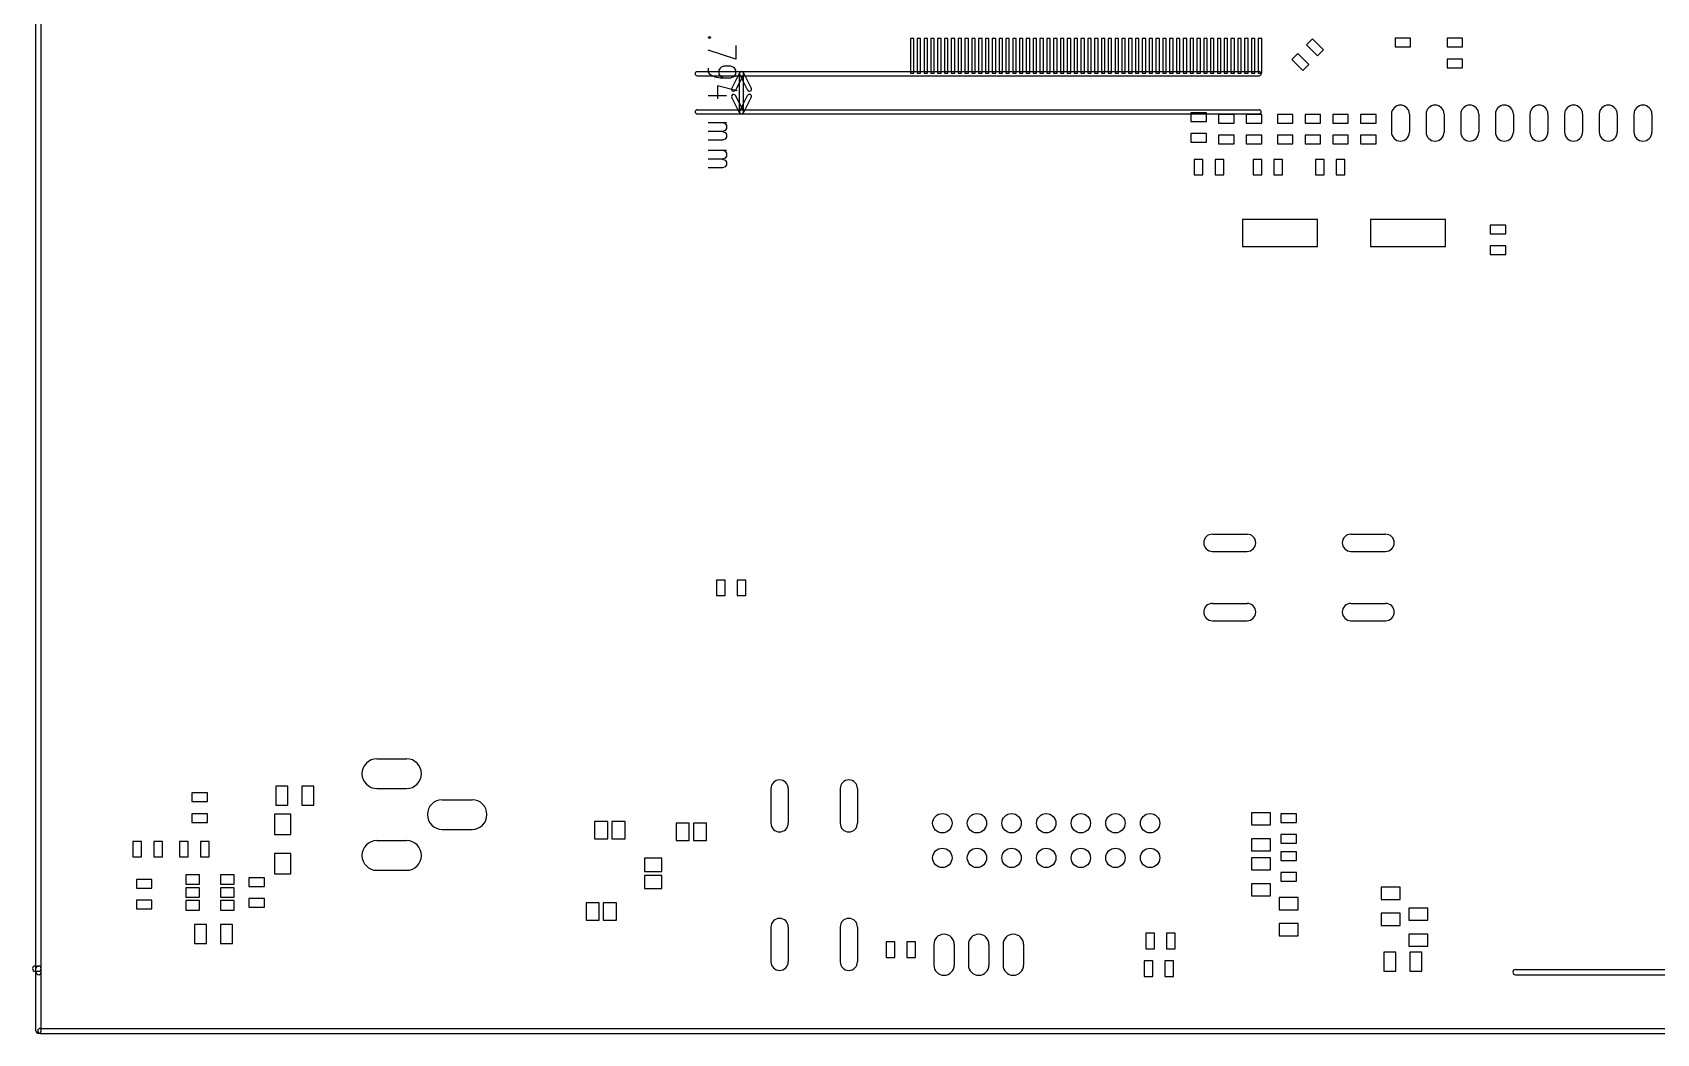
# Model space of a CAD drawing. Extents: x -29274 to 69862, y 24345 to 162744.
# Drawn here: x -8675 to 38225, y 24345 to 53262 of the extents above; entities that cross this region are included whole.
import ezdxf

# ---------------------------------------------------------------- set-up
doc = ezdxf.new("R2010")
doc.units = 0
doc.layers.add('BLACK', color=1, linetype='CONTINUOUS')

msp = doc.modelspace()

# ---------------------------------------------------------------- linework, layer by layer
at = {"layer": 'BLACK'}
for p, q in [((-8575, 26120), (-8575, 77770)), ((-8425, 26120), (-8425, 77770)), ((10837, 53119), (10875, 53148)), ((10875, 53091), (10837, 53119)), ((10913, 53119), (10837, 53119)), ((10875, 53148), (10913, 53119)), ((10913, 53119), (10875, 53091)), ((16777, 53090), (16677, 53090)), ((16677, 53090), (16677, 52090)), ((16777, 52090), (16777, 53090)), ((16974, 53090), (16874, 53090)), ((16874, 53090), (16874, 52090)), ((16974, 52090), (16974, 53090)), ((17171, 53090), (17071, 53090)), ((17071, 53090), (17071, 52090)), ((17171, 52090), (17171, 53090)), ((17368, 53090), (17268, 53090)), ((17268, 53090), (17268, 52090)), ((17368, 52090), (17368, 53090)), ((17565, 53090), (17465, 53090)), ((17465, 53090), (17465, 52090)), ((17565, 52090), (17565, 53090)), ((17762, 53090), (17662, 53090)), ((17662, 53090), (17662, 52090)), ((17762, 52090), (17762, 53090)), ((17959, 53090), (17859, 53090)), ((17859, 53090), (17859, 52090)), ((17959, 52090), (17959, 53090)), ((18156, 53090), (18056, 53090)), ((18056, 53090), (18056, 52090)), ((18156, 52090), (18156, 53090)), ((18353, 53090), (18253, 53090)), ((18253, 53090), (18253, 52090)), ((18353, 52090), (18353, 53090)), ((18550, 53090), (18450, 53090)), ((18450, 53090), (18450, 52090)), ((18550, 52090), (18550, 53090)), ((18747, 53090), (18647, 53090)), ((18647, 53090), (18647, 52090)), ((18747, 52090), (18747, 53090)), ((18944, 53090), (18844, 53090)), ((18844, 53090), (18844, 52090)), ((18944, 52090), (18944, 53090)), ((19141, 53090), (19041, 53090)), ((19041, 53090), (19041, 52090)), ((19141, 52090), (19141, 53090)), ((19338, 53090), (19238, 53090)), ((19238, 53090), (19238, 52090)), ((19338, 52090), (19338, 53090)), ((19535, 53090), (19435, 53090)), ((19435, 53090), (19435, 52090)), ((19535, 52090), (19535, 53090)), ((19732, 53090), (19632, 53090)), ((19632, 53090), (19632, 52090)), ((19732, 52090), (19732, 53090)), ((19929, 53090), (19829, 53090)), ((19829, 53090), (19829, 52090)), ((19929, 52090), (19929, 53090)), ((20126, 53090), (20026, 53090)), ((20026, 53090), (20026, 52090)), ((20126, 52090), (20126, 53090)), ((20323, 53090), (20223, 53090)), ((20223, 53090), (20223, 52090)), ((20323, 52090), (20323, 53090)), ((20520, 53090), (20420, 53090)), ((20420, 53090), (20420, 52090)), ((20520, 52090), (20520, 53090)), ((20717, 53090), (20617, 53090)), ((20617, 53090), (20617, 52090)), ((20717, 52090), (20717, 53090)), ((20914, 53090), (20814, 53090)), ((20814, 53090), (20814, 52090)), ((20914, 52090), (20914, 53090)), ((21111, 53090), (21011, 53090)), ((21011, 53090), (21011, 52090)), ((21111, 52090), (21111, 53090)), ((21308, 53090), (21208, 53090)), ((21208, 53090), (21208, 52090)), ((21308, 52090), (21308, 53090)), ((21505, 53090), (21405, 53090)), ((21405, 53090), (21405, 52090)), ((21505, 52090), (21505, 53090)), ((21702, 53090), (21602, 53090)), ((21602, 53090), (21602, 52090)), ((21702, 52090), (21702, 53090)), ((21899, 53090), (21799, 53090)), ((21799, 53090), (21799, 52090)), ((21899, 52090), (21899, 53090)), ((22096, 53090), (21996, 53090)), ((21996, 53090), (21996, 52090)), ((22096, 52090), (22096, 53090)), ((22293, 53090), (22193, 53090)), ((22193, 53090), (22193, 52090)), ((22293, 52090), (22293, 53090)), ((22490, 53090), (22390, 53090)), ((22390, 53090), (22390, 52090)), ((22490, 52090), (22490, 53090)), ((22687, 53090), (22587, 53090)), ((22587, 53090), (22587, 52090)), ((22687, 52090), (22687, 53090)), ((22884, 53090), (22784, 53090)), ((22784, 53090), (22784, 52090)), ((22884, 52090), (22884, 53090)), ((23081, 53090), (22981, 53090)), ((22981, 53090), (22981, 52090)), ((23081, 52090), (23081, 53090)), ((23278, 53090), (23178, 53090)), ((23178, 53090), (23178, 52090)), ((23278, 52090), (23278, 53090)), ((23475, 53090), (23375, 53090)), ((23375, 53090), (23375, 52090)), ((23475, 52090), (23475, 53090)), ((23672, 53090), (23572, 53090)), ((23572, 53090), (23572, 52090)), ((23672, 52090), (23672, 53090)), ((23869, 53090), (23769, 53090)), ((23769, 53090), (23769, 52090)), ((23869, 52090), (23869, 53090)), ((24066, 53090), (23966, 53090)), ((23966, 53090), (23966, 52090)), ((24066, 52090), (24066, 53090)), ((24263, 53090), (24163, 53090)), ((24163, 53090), (24163, 52090)), ((24263, 52090), (24263, 53090)), ((24460, 53090), (24360, 53090)), ((24360, 53090), (24360, 52090)), ((24460, 52090), (24460, 53090)), ((24657, 53090), (24557, 53090)), ((24557, 53090), (24557, 52090)), ((24657, 52090), (24657, 53090)), ((24854, 53090), (24754, 53090)), ((24754, 53090), (24754, 52090)), ((24854, 52090), (24854, 53090)), ((25051, 53090), (24951, 53090)), ((24951, 53090), (24951, 52090)), ((25051, 52090), (25051, 53090)), ((25248, 53090), (25148, 53090)), ((25148, 53090), (25148, 52090)), ((25248, 52090), (25248, 53090)), ((25445, 53090), (25345, 53090)), ((25345, 53090), (25345, 52090)), ((25445, 52090), (25445, 53090)), ((25642, 53090), (25542, 53090)), ((25542, 53090), (25542, 52090)), ((25642, 52090), (25642, 53090)), ((25839, 53090), (25739, 53090)), ((25739, 53090), (25739, 52090)), ((25839, 52090), (25839, 53090)), ((26036, 53090), (25936, 53090)), ((25936, 53090), (25936, 52090)), ((26036, 52090), (26036, 53090)), ((26233, 53090), (26133, 53090)), ((26133, 53090), (26133, 52090)), ((26233, 52090), (26233, 53090)), ((26430, 53090), (26330, 53090)), ((26330, 53090), (26330, 52090)), ((26430, 52090), (26430, 53090)), ((26627, 53090), (26527, 53090)), ((26527, 53090), (26527, 52090)), ((26627, 52090), (26627, 53090)), ((26824, 53090), (26724, 53090)), ((26724, 53090), (26724, 52090)), ((26824, 52090), (26824, 53090)), ((28291, 53079), (28115, 52903)), ((28609, 52761), (28291, 53079)), ((31125, 53095), (30675, 53095)), ((30675, 53095), (30675, 52845)), ((31125, 52845), (31125, 53095)), ((32625, 53095), (32175, 53095)), ((32175, 53095), (32175, 52845)), ((32625, 52845), (32625, 53095)), ((11637, 52490), (10837, 52747)), ((11637, 52890), (11637, 52490)), ((27867, 52655), (27691, 52479)), ((28185, 52337), (27867, 52655)), ((28115, 52903), (28433, 52585)), ((28433, 52585), (28609, 52761)), ((30675, 52845), (31125, 52845)), ((32175, 52845), (32625, 52845)), ((10521, 52130), (26749, 52130)), ((10837, 52234), (10837, 52119)), ((10837, 52119), (10875, 52062)), ((10875, 52062), (10913, 52034)), ((11180, 52234), (11142, 52176)), ((11142, 52176), (11142, 52062)), ((11142, 52062), (11180, 52005)), ((11218, 52262), (11180, 52234)), ((11294, 52291), (11218, 52262)), ((11485, 52291), (11294, 52291)), ((11561, 52262), (11485, 52291)), ((11747, 52098), (11518, 51656)), ((11599, 52234), (11561, 52262)), ((11637, 52176), (11599, 52234)), ((11599, 52005), (11637, 52062)), ((11637, 52062), (11637, 52176)), ((11741, 50970), (11741, 52070)), ((11854, 52098), (12084, 51656)), ((11861, 50970), (11861, 52070)), ((16677, 52090), (16777, 52090)), ((16874, 52090), (16974, 52090)), ((17071, 52090), (17171, 52090)), ((17268, 52090), (17368, 52090)), ((17465, 52090), (17565, 52090)), ((17662, 52090), (17762, 52090)), ((17859, 52090), (17959, 52090)), ((18056, 52090), (18156, 52090)), ((18253, 52090), (18353, 52090)), ((18450, 52090), (18550, 52090)), ((18647, 52090), (18747, 52090)), ((18844, 52090), (18944, 52090)), ((19041, 52090), (19141, 52090)), ((19238, 52090), (19338, 52090)), ((19435, 52090), (19535, 52090)), ((19632, 52090), (19732, 52090)), ((19829, 52090), (19929, 52090)), ((20026, 52090), (20126, 52090)), ((20223, 52090), (20323, 52090)), ((20420, 52090), (20520, 52090)), ((20617, 52090), (20717, 52090)), ((20814, 52090), (20914, 52090)), ((21011, 52090), (21111, 52090)), ((21208, 52090), (21308, 52090)), ((21405, 52090), (21505, 52090)), ((21602, 52090), (21702, 52090)), ((21799, 52090), (21899, 52090)), ((21996, 52090), (22096, 52090)), ((22193, 52090), (22293, 52090)), ((22390, 52090), (22490, 52090)), ((22587, 52090), (22687, 52090)), ((22784, 52090), (22884, 52090)), ((22981, 52090), (23081, 52090)), ((23178, 52090), (23278, 52090)), ((23375, 52090), (23475, 52090)), ((23572, 52090), (23672, 52090)), ((23769, 52090), (23869, 52090)), ((23966, 52090), (24066, 52090)), ((24163, 52090), (24263, 52090)), ((24360, 52090), (24460, 52090)), ((24557, 52090), (24657, 52090)), ((24754, 52090), (24854, 52090)), ((24951, 52090), (25051, 52090)), ((25148, 52090), (25248, 52090)), ((25345, 52090), (25445, 52090)), ((25542, 52090), (25642, 52090)), ((25739, 52090), (25839, 52090)), ((25936, 52090), (26036, 52090)), ((26133, 52090), (26233, 52090)), ((26330, 52090), (26430, 52090)), ((26527, 52090), (26627, 52090)), ((26724, 52090), (26824, 52090)), ((27691, 52479), (28009, 52161)), ((28009, 52161), (28185, 52337)), ((32625, 52495), (32175, 52495)), ((32175, 52495), (32175, 52245)), ((32175, 52245), (32625, 52245)), ((32625, 52245), (32625, 52495)), ((10521, 52010), (26749, 52010)), ((10913, 52034), (11028, 51976)), ((11028, 51976), (11180, 51948)), ((11675, 51577), (11104, 51720)), ((11104, 51720), (11104, 51348)), ((11180, 52005), (11218, 51976)), ((11180, 51948), (11485, 51948)), ((11218, 51976), (11294, 51948)), ((11485, 51948), (11561, 51976)), ((11561, 51976), (11599, 52005)), ((11854, 52042), (11625, 51600)), ((11748, 52042), (11978, 51600)), ((11371, 51434), (10837, 51434)), ((11747, 50943), (11518, 51385)), ((11854, 50999), (11625, 51441)), ((11748, 50999), (11978, 51441)), ((11854, 50943), (12084, 51385)), ((10521, 51030), (26749, 51030)), ((10521, 50910), (26749, 50910)), ((10837, 50663), (11371, 50663)), ((11294, 50663), (11332, 50635)), ((25225, 50945), (24775, 50945)), ((24775, 50945), (24775, 50695)), ((24775, 50695), (25225, 50695)), ((25225, 50695), (25225, 50945)), ((26025, 50895), (25575, 50895)), ((25575, 50895), (25575, 50645)), ((26025, 50645), (26025, 50895)), ((26825, 50895), (26375, 50895)), ((26375, 50895), (26375, 50645)), ((26825, 50645), (26825, 50895)), ((27725, 50895), (27275, 50895)), ((27275, 50895), (27275, 50645)), ((27725, 50645), (27725, 50895)), ((28525, 50895), (28075, 50895)), ((28075, 50895), (28075, 50645)), ((28525, 50645), (28525, 50895)), ((29325, 50895), (28875, 50895)), ((28875, 50895), (28875, 50645)), ((29325, 50645), (29325, 50895)), ((30125, 50895), (29675, 50895)), ((29675, 50895), (29675, 50645)), ((30125, 50645), (30125, 50895)), ((30571, 50903), (30571, 50383)), ((31091, 50903), (31091, 50383)), ((31571, 50903), (31571, 50383)), ((32091, 50903), (32091, 50383)), ((32571, 50903), (32571, 50383)), ((33091, 50903), (33091, 50383)), ((33571, 50903), (33571, 50383)), ((34091, 50903), (34091, 50383)), ((34571, 50903), (34571, 50383)), ((35091, 50903), (35091, 50383)), ((35571, 50903), (35571, 50383)), ((36091, 50903), (36091, 50383)), ((36571, 50903), (36571, 50383)), ((37091, 50903), (37091, 50383)), ((37571, 50903), (37571, 50383)), ((38091, 50903), (38091, 50383)), ((11256, 50406), (10837, 50406)), ((11332, 50435), (11256, 50406)), ((11256, 50406), (11332, 50377)), ((11332, 50635), (11371, 50577)), ((11371, 50492), (11332, 50435)), ((11332, 50377), (11371, 50320)), ((11371, 50235), (11332, 50177)), ((11371, 50577), (11371, 50492)), ((11371, 50320), (11371, 50235)), ((25225, 50345), (24775, 50345)), ((24775, 50345), (24775, 50095)), ((25225, 50095), (25225, 50345)), ((25575, 50645), (26025, 50645)), ((26025, 50295), (25575, 50295)), ((25575, 50295), (25575, 50045)), ((26025, 50045), (26025, 50295)), ((26375, 50645), (26825, 50645)), ((26825, 50295), (26375, 50295)), ((26375, 50295), (26375, 50045)), ((26825, 50045), (26825, 50295)), ((27275, 50645), (27725, 50645)), ((27725, 50295), (27275, 50295)), ((27275, 50295), (27275, 50045)), ((27725, 50045), (27725, 50295)), ((28075, 50645), (28525, 50645)), ((28525, 50295), (28075, 50295)), ((28075, 50295), (28075, 50045)), ((28525, 50045), (28525, 50295)), ((28875, 50645), (29325, 50645)), ((29325, 50295), (28875, 50295)), ((28875, 50295), (28875, 50045)), ((29325, 50045), (29325, 50295)), ((29675, 50645), (30125, 50645)), ((30125, 50295), (29675, 50295)), ((29675, 50295), (29675, 50045)), ((30125, 50045), (30125, 50295)), ((11256, 50149), (10837, 50149)), ((10837, 49863), (11371, 49863)), ((11332, 50177), (11256, 50149)), ((11294, 49863), (11332, 49835)), ((11332, 49835), (11371, 49777)), ((11371, 49777), (11371, 49692)), ((24775, 50095), (25225, 50095)), ((25575, 50045), (26025, 50045)), ((26375, 50045), (26825, 50045)), ((27275, 50045), (27725, 50045)), ((28075, 50045), (28525, 50045)), ((28875, 50045), (29325, 50045)), ((29675, 50045), (30125, 50045)), ((11256, 49606), (10837, 49606)), ((11256, 49349), (10837, 49349)), ((11332, 49635), (11256, 49606)), ((11256, 49606), (11332, 49577)), ((11332, 49377), (11256, 49349)), ((11371, 49692), (11332, 49635)), ((11332, 49577), (11371, 49520)), ((11371, 49435), (11332, 49377)), ((11371, 49520), (11371, 49435)), ((25125, 49595), (24875, 49595)), ((24875, 49595), (24875, 49145)), ((25125, 49145), (25125, 49595)), ((25725, 49595), (25475, 49595)), ((25475, 49595), (25475, 49145)), ((25725, 49145), (25725, 49595)), ((26575, 49595), (26575, 49145)), ((26825, 49595), (26575, 49595)), ((26825, 49145), (26825, 49595)), ((27175, 49595), (27175, 49145)), ((27425, 49595), (27175, 49595)), ((27425, 49145), (27425, 49595)), ((28375, 49595), (28375, 49145)), ((28625, 49595), (28375, 49595)), ((28625, 49145), (28625, 49595)), ((28975, 49595), (28975, 49145)), ((29225, 49595), (28975, 49595)), ((29225, 49145), (29225, 49595)), ((24875, 49145), (25125, 49145)), ((25475, 49145), (25725, 49145)), ((26575, 49145), (26825, 49145)), ((27175, 49145), (27425, 49145)), ((28375, 49145), (28625, 49145)), ((28975, 49145), (29225, 49145)), ((28432, 47863), (26268, 47863)), ((26268, 47863), (26268, 47077)), ((28432, 47077), (28432, 47863)), ((32132, 47863), (29968, 47863)), ((29968, 47863), (29968, 47077)), ((32132, 47077), (32132, 47863)), ((33875, 47695), (33425, 47695)), ((33425, 47695), (33425, 47445)), ((33425, 47445), (33875, 47445)), ((33875, 47445), (33875, 47695)), ((26268, 47077), (28432, 47077)), ((29968, 47077), (32132, 47077)), ((33875, 47095), (33425, 47095)), ((33425, 47095), (33425, 46845)), ((33875, 46845), (33875, 47095)), ((33425, 46845), (33875, 46845)), ((25400, 38770), (26400, 38770)), ((29400, 38770), (30400, 38770)), ((25400, 38270), (26400, 38270)), ((29400, 38270), (30400, 38270)), ((11075, 37445), (11075, 36995)), ((11325, 37445), (11075, 37445)), ((11325, 36995), (11325, 37445)), ((11675, 37445), (11675, 36995)), ((11925, 37445), (11675, 37445)), ((11925, 36995), (11925, 37445)), ((11075, 36995), (11325, 36995)), ((11675, 36995), (11925, 36995)), ((25400, 36770), (26400, 36770)), ((29400, 36770), (30400, 36770)), ((25400, 36270), (26400, 36270)), ((29400, 36270), (30400, 36270)), ((1270, 32280), (2130, 32280)), ((-1300, 31495), (-1650, 31495)), ((-1650, 31495), (-1650, 30945)), ((-1300, 30945), (-1300, 31495)), ((-550, 31495), (-900, 31495)), ((-900, 31495), (-900, 30945)), ((-550, 30945), (-550, 31495)), ((-3625, 31295), (-4075, 31295)), ((-4075, 31295), (-4075, 31045)), ((-4075, 31045), (-3625, 31045)), ((-3625, 31045), (-3625, 31295)), ((1270, 31422), (2130, 31422)), ((3159, 31099), (4019, 31099)), ((12650, 31420), (12650, 30420)), ((13150, 31420), (13150, 30420)), ((14650, 31420), (14650, 30420)), ((15150, 31420), (15150, 30420)), ((-3625, 30695), (-4075, 30695)), ((-4075, 30695), (-4075, 30445)), ((-3625, 30445), (-3625, 30695)), ((-1214, 30685), (-1686, 30685)), ((-1686, 30685), (-1686, 30095)), ((-1650, 30945), (-1300, 30945)), ((-1214, 30095), (-1214, 30685)), ((-900, 30945), (-550, 30945)), ((27075, 30720), (26525, 30720)), ((26525, 30720), (26525, 30370)), ((27075, 30370), (27075, 30720)), ((27825, 30695), (27375, 30695)), ((27375, 30695), (27375, 30445)), ((27825, 30445), (27825, 30695)), ((-4075, 30445), (-3625, 30445)), ((-1686, 30095), (-1214, 30095)), ((3159, 30241), (4019, 30241)), ((7940, 30470), (7560, 30470)), ((7560, 30470), (7560, 29970)), ((7940, 29970), (7940, 30470)), ((8440, 30470), (8060, 30470)), ((8060, 30470), (8060, 29970)), ((8440, 29970), (8440, 30470)), ((10290, 30420), (9910, 30420)), ((9910, 30420), (9910, 29920)), ((10290, 29920), (10290, 30420)), ((10790, 30420), (10410, 30420)), ((10410, 30420), (10410, 29920)), ((10790, 29920), (10790, 30420)), ((26525, 30370), (27075, 30370)), ((27375, 30445), (27825, 30445)), ((27825, 30095), (27375, 30095)), ((27375, 30095), (27375, 29845)), ((27825, 29845), (27825, 30095)), ((-5775, 29895), (-5775, 29445)), ((-5525, 29895), (-5775, 29895)), ((-5525, 29445), (-5525, 29895)), ((-5175, 29895), (-5175, 29445)), ((-4925, 29895), (-5175, 29895)), ((-4925, 29445), (-4925, 29895)), ((-4175, 29895), (-4425, 29895)), ((-4425, 29895), (-4425, 29445)), ((-4175, 29445), (-4175, 29895)), ((-3575, 29895), (-3825, 29895)), ((-3825, 29895), (-3825, 29445)), ((-3575, 29445), (-3575, 29895)), ((1270, 29918), (2130, 29918)), ((7560, 29970), (7940, 29970)), ((8060, 29970), (8440, 29970)), ((9910, 29920), (10290, 29920)), ((10410, 29920), (10790, 29920)), ((27075, 29970), (26525, 29970)), ((26525, 29970), (26525, 29620)), ((26525, 29620), (27075, 29620)), ((27075, 29620), (27075, 29970)), ((27375, 29845), (27825, 29845)), ((27825, 29595), (27375, 29595)), ((27375, 29595), (27375, 29345)), ((27825, 29345), (27825, 29595)), ((-5775, 29445), (-5525, 29445)), ((-5175, 29445), (-4925, 29445)), ((-4425, 29445), (-4175, 29445)), ((-3825, 29445), (-3575, 29445)), ((-1214, 29545), (-1686, 29545)), ((-1686, 29545), (-1686, 28955)), ((-1214, 28955), (-1214, 29545)), ((9500, 29410), (9000, 29410)), ((9000, 29410), (9000, 29030)), ((9500, 29030), (9500, 29410)), ((27075, 29420), (26525, 29420)), ((26525, 29420), (26525, 29070)), ((27075, 29070), (27075, 29420)), ((27375, 29345), (27825, 29345)), ((-5225, 28795), (-5675, 28795)), ((-5675, 28795), (-5675, 28545)), ((-5225, 28545), (-5225, 28795)), ((-3853, 28933), (-4247, 28933)), ((-4247, 28933), (-4247, 28657)), ((-4247, 28657), (-3853, 28657)), ((-3853, 28657), (-3853, 28933)), ((-2853, 28933), (-3247, 28933)), ((-3247, 28933), (-3247, 28657)), ((-3247, 28657), (-2853, 28657)), ((-2853, 28657), (-2853, 28933)), ((-1975, 28845), (-2425, 28845)), ((-2425, 28845), (-2425, 28595)), ((-1975, 28595), (-1975, 28845)), ((-1686, 28955), (-1214, 28955)), ((1270, 29060), (2130, 29060)), ((9000, 29030), (9500, 29030)), ((9500, 28910), (9000, 28910)), ((9000, 28910), (9000, 28530)), ((9500, 28530), (9500, 28910)), ((26525, 29070), (27075, 29070)), ((27075, 28670), (26525, 28670)), ((26525, 28670), (26525, 28320)), ((27075, 28320), (27075, 28670)), ((27825, 28995), (27375, 28995)), ((27375, 28995), (27375, 28745)), ((27375, 28745), (27825, 28745)), ((27825, 28745), (27825, 28995)), ((-5675, 28545), (-5225, 28545)), ((-5225, 28195), (-5675, 28195)), ((-5675, 28195), (-5675, 27945)), ((-5225, 27945), (-5225, 28195)), ((-3853, 28558), (-4247, 28558)), ((-4247, 28558), (-4247, 28282)), ((-4247, 28282), (-3853, 28282)), ((-3853, 28183), (-4247, 28183)), ((-4247, 28183), (-4247, 27907)), ((-3853, 28282), (-3853, 28558)), ((-3853, 27907), (-3853, 28183)), ((-2853, 28558), (-3247, 28558)), ((-3247, 28558), (-3247, 28282)), ((-3247, 28282), (-2853, 28282)), ((-2853, 28183), (-3247, 28183)), ((-3247, 28183), (-3247, 27907)), ((-2853, 28282), (-2853, 28558)), ((-2853, 27907), (-2853, 28183)), ((-2425, 28595), (-1975, 28595)), ((-1975, 28245), (-2425, 28245)), ((-2425, 28245), (-2425, 27995)), ((-1975, 27995), (-1975, 28245)), ((9000, 28530), (9500, 28530)), ((26525, 28320), (27075, 28320)), ((27875, 28270), (27325, 28270)), ((27325, 28270), (27325, 27920)), ((27875, 27920), (27875, 28270)), ((30825, 28570), (30275, 28570)), ((30275, 28570), (30275, 28220)), ((30275, 28220), (30825, 28220)), ((30825, 28220), (30825, 28570)), ((-5675, 27945), (-5225, 27945)), ((-4247, 27907), (-3853, 27907)), ((-3247, 27907), (-2853, 27907)), ((-2425, 27995), (-1975, 27995)), ((7690, 28120), (7310, 28120)), ((7310, 28120), (7310, 27620)), ((7690, 27620), (7690, 28120)), ((8190, 28120), (7810, 28120)), ((7810, 28120), (7810, 27620)), ((8190, 27620), (8190, 28120)), ((27325, 27920), (27875, 27920)), ((30825, 27820), (30275, 27820)), ((30275, 27820), (30275, 27470)), ((30825, 27470), (30825, 27820)), ((31625, 27970), (31075, 27970)), ((31075, 27970), (31075, 27620)), ((31625, 27620), (31625, 27970)), ((-4000, 27495), (-4000, 26945)), ((-3650, 27495), (-4000, 27495)), ((-3650, 26945), (-3650, 27495)), ((-3250, 27495), (-3250, 26945)), ((-2900, 27495), (-3250, 27495)), ((-2900, 26945), (-2900, 27495)), ((7310, 27620), (7690, 27620)), ((7810, 27620), (8190, 27620)), ((12650, 27420), (12650, 26420)), ((13150, 27420), (13150, 26420)), ((14650, 27420), (14650, 26420)), ((15150, 27420), (15150, 26420)), ((23475, 27245), (23475, 26795)), ((23725, 27245), (23475, 27245)), ((23725, 26795), (23725, 27245)), ((24075, 27245), (24075, 26795)), ((24325, 27245), (24075, 27245)), ((24325, 26795), (24325, 27245)), ((27875, 27520), (27325, 27520)), ((27325, 27520), (27325, 27170)), ((27875, 27170), (27875, 27520)), ((30275, 27470), (30825, 27470)), ((31075, 27620), (31625, 27620)), ((31625, 27220), (31075, 27220)), ((31075, 27220), (31075, 26870)), ((31625, 26870), (31625, 27220)), ((-4000, 26945), (-3650, 26945)), ((-3250, 26945), (-2900, 26945)), ((15975, 26995), (15975, 26545)), ((16225, 26995), (15975, 26995)), ((16225, 26545), (16225, 26995)), ((16575, 26995), (16575, 26545)), ((16825, 26995), (16575, 26995)), ((16825, 26545), (16825, 26995)), ((17354, 26917), (17354, 26323)), ((17946, 26917), (17946, 26323)), ((18354, 26917), (18354, 26323)), ((18946, 26917), (18946, 26323)), ((19354, 26917), (19354, 26323)), ((19946, 26917), (19946, 26323)), ((23475, 26795), (23725, 26795)), ((24075, 26795), (24325, 26795)), ((27325, 27170), (27875, 27170)), ((31075, 26870), (31625, 26870)), ((-8600, 26295), (-8500, 26295)), ((15975, 26545), (16225, 26545)), ((16575, 26545), (16825, 26545)), ((23425, 26445), (23425, 25995)), ((23675, 26445), (23425, 26445)), ((23675, 25995), (23675, 26445)), ((24025, 26445), (24025, 25995)), ((24275, 26445), (24025, 26445)), ((24275, 25995), (24275, 26445)), ((30350, 26695), (30350, 26145)), ((30700, 26695), (30350, 26695)), ((30700, 26145), (30700, 26695)), ((31100, 26695), (31100, 26145)), ((31450, 26695), (31100, 26695)), ((31450, 26145), (31450, 26695)), ((-8600, 26145), (-8500, 26145)), ((-8575, 24420), (-8575, 26220)), ((-8425, 24420), (-8425, 26220)), ((23425, 25995), (23675, 25995)), ((24025, 25995), (24275, 25995)), ((30350, 26145), (30700, 26145)), ((31100, 26145), (31450, 26145)), ((34150, 26195), (61650, 26195)), ((34150, 26045), (61650, 26045)), ((-8450, 24495), (61700, 24495)), ((-8450, 24345), (61700, 24345))]:
    msp.add_line(p, q, dxfattribs=at)
for centre in [(17600, 30420), (18600, 30420), (19600, 30420), (20600, 30420), (21600, 30420), (22600, 30420), (23600, 30420), (17600, 29420), (18600, 29420), (19600, 29420), (20600, 29420), (21600, 29420), (22600, 29420), (23600, 29420)]:
    msp.add_circle(centre, 280, dxfattribs=at)
for centre, radius, start, end in [((10521, 52070), 60, 90, 270), ((11801, 52070), 60, 360, 540), ((11801, 52070), 60, 27, 207), ((11801, 52070), 60, -27, 152), ((26749, 52070), 60, 270, 450), ((11571, 51628), 60, 152, 332), ((12031, 51628), 60, 207, 387), ((11571, 51413), 60, 387, 567), ((12031, 51413), 60, 332, 512), ((30831, 50903), 260, 0, 180), ((31831, 50903), 260, 0, 180), ((32831, 50903), 260, 0, 180), ((33831, 50903), 260, 0, 180), ((34831, 50903), 260, 0, 180), ((35831, 50903), 260, 0, 180), ((36831, 50903), 260, 0, 180), ((37831, 50903), 260, 0, 180), ((10521, 50970), 60, 90, 270), ((11801, 50971), 60, 152, 332), ((11801, 50970), 60, 180, 360), ((11801, 50971), 60, 207, 387), ((26749, 50970), 60, 270, 450), ((30831, 50383), 260, 180, 360), ((31831, 50383), 260, 180, 360), ((32831, 50383), 260, 180, 360), ((33831, 50383), 260, 180, 360), ((34831, 50383), 260, 180, 360), ((35831, 50383), 260, 180, 360), ((36831, 50383), 260, 180, 360), ((37831, 50383), 260, 180, 360), ((25400, 38520), 250, 90, 270), ((26400, 38520), 250, 270, 450), ((29400, 38520), 250, 90, 270), ((30400, 38520), 250, 270, 450), ((25400, 36520), 250, 90, 270), ((26400, 36520), 250, 270, 450), ((29400, 36520), 250, 90, 270), ((30400, 36520), 250, 270, 450), ((1270, 31851), 429, 90, 270), ((2130, 31851), 429, 270, 450), ((12900, 31420), 250, 0, 180), ((14900, 31420), 250, 0, 180), ((3159, 30670), 429, 90, 270), ((4019, 30670), 429, 270, 450), ((12900, 30420), 250, 180, 360), ((14900, 30420), 250, 180, 360), ((1270, 29489), 429, 90, 270), ((2130, 29489), 429, 270, 450), ((12900, 27420), 250, 0, 180), ((14900, 27420), 250, 0, 180), ((17650, 26917), 296, 0, 180), ((18650, 26917), 296, 0, 180), ((19650, 26917), 296, 0, 180), ((-8600, 26220), 75, 90, 270), ((-8500, 26220), 75, 360, 540), ((-8500, 26220), 75, 270, 450), ((12900, 26420), 250, 180, 360), ((14900, 26420), 250, 180, 360), ((17650, 26323), 296, 180, 360), ((18650, 26323), 296, 180, 360), ((19650, 26323), 296, 180, 360), ((-8500, 26120), 75, 180, 360), ((34150, 26120), 75, 90, 270), ((-8500, 24420), 75, 180, 360), ((-8450, 24420), 75, 90, 270)]:
    msp.add_arc(centre, radius, start, end, dxfattribs=at)

doc.saveas('drawing.dxf')
